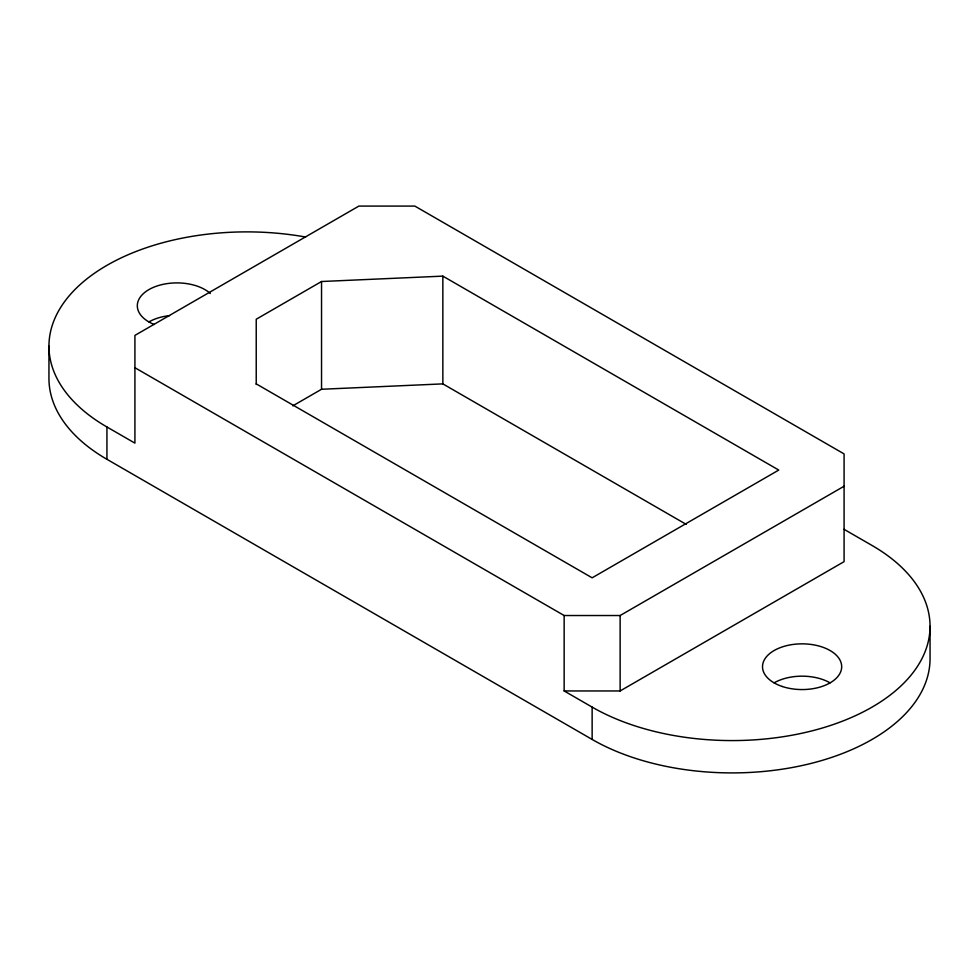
<?xml version="1.0" encoding="UTF-8"?>
<svg xmlns="http://www.w3.org/2000/svg" width="979" height="979" viewBox="0 0 979 979"><rect width="100%" height="100%" fill="white"/><g stroke="black" fill="none" stroke-linecap="round" stroke-linejoin="round"><path stroke-width="1.47" d="M256.229 383.878L592.136 577.818L778.758 470.067L442.851 276.127L321.54 281.511L256.229 319.227L256.229 384.478M292.807 405.857L321.54 389.263L442.851 383.878L686.193 524.365M134.918 367.712L564.149 615.522L620.135 615.522L844.082 486.233M564.149 615.522L564.149 690.954L620.135 690.954L844.082 561.652L844.082 453.913L414.851 206.092L358.865 206.092L134.918 335.393L134.918 443.132L106.931 426.979A197.942 114.286 0 0 1 77.451 287.08A197.942 114.286 0 0 1 305.619 237.028M844.082 529.333L872.069 545.487A197.942 114.286 0 0 1 872.069 707.107A197.942 114.286 0 0 1 592.136 707.107L564.149 690.954M48.95 346.162L48.95 378.494A197.942 114.286 0 0 0 106.931 459.298L592.136 739.439A197.942 114.286 0 0 0 807.859 764.207A197.942 114.286 0 0 0 930.05 658.622L930.05 626.303M620.135 615.522L620.135 690.954M592.136 707.107L592.136 739.439M442.851 276.127L442.851 383.878M321.54 281.511L321.54 389.263M106.931 426.979L106.931 459.298M774.095 682.865A39.588 22.86 0 0 1 830.082 682.865M148.918 321.92A39.588 22.86 0 0 1 169.538 315.63M154.205 324.49A39.588 22.86 0 0 1 149.53 289.246A39.588 22.86 0 0 1 210.301 293.48M782.294 686.499A39.588 22.86 0 0 0 841.683 666.711A39.588 22.86 0 0 0 782.294 646.911A39.588 22.86 0 0 0 782.294 686.499"/></g></svg>
